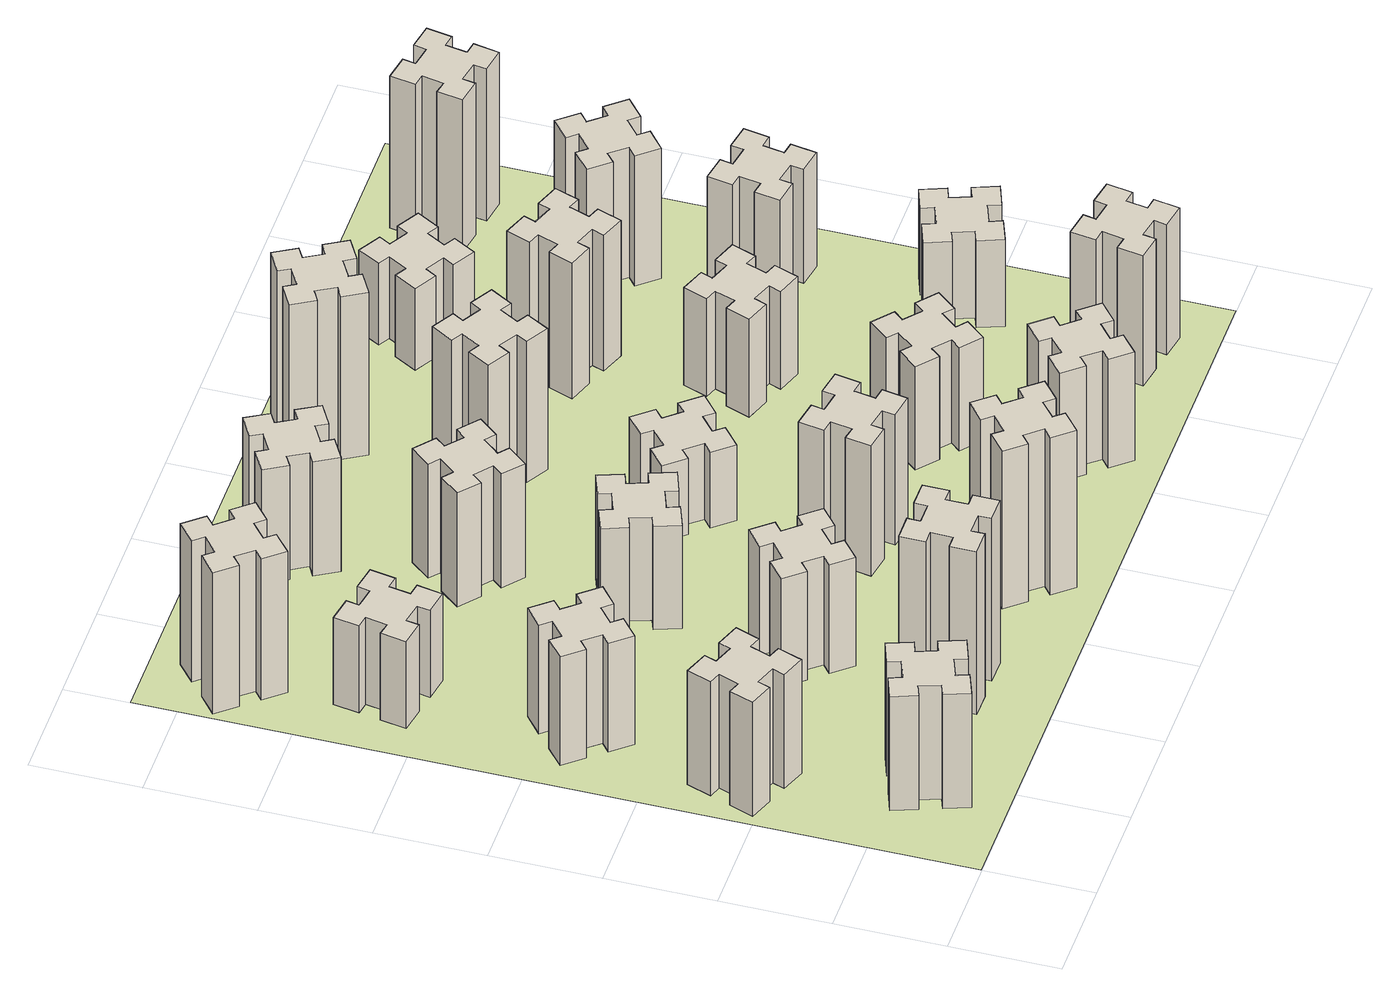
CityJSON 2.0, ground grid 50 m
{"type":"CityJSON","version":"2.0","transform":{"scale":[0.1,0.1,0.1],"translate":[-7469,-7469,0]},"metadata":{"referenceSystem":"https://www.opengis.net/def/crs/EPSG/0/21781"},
"CityObjects":{
"building1":{"type":"Building","attributes":{"class":"1000","function":"1000","usage":"1000","yearOfConstruction":2016,"roofType":"1000","measuredHeight":63,"storeysAboveGround":30,"storeysBelowGround":0},"geometry":[{"type":"Solid","lod":"1","boundaries":[[[[0,1,2,3,4,5,6,7,8,9,10,11,12,13,14,15,16,17,18,19]],[[17,16,20,21]],[[16,15,22,20]],[[15,14,23,22]],[[14,13,24,23]],[[13,12,25,24]],[[12,11,26,25]],[[11,10,27,26]],[[10,9,28,27]],[[9,8,29,28]],[[8,7,30,29]],[[7,6,31,30]],[[6,5,32,31]],[[5,4,33,32]],[[4,3,34,33]],[[3,2,35,34]],[[2,1,36,35]],[[1,0,37,36]],[[0,19,38,37]],[[19,18,39,38]],[[18,17,21,39]],[[24,25,26,27,28,29,30,31,32,33,34,35,36,37,38,39,21,20,22,23]]]]}]},
"building2":{"type":"Building","attributes":{"class":"1000","function":"1000","usage":"1000","yearOfConstruction":2016,"roofType":"1000","measuredHeight":63,"storeysAboveGround":30,"storeysBelowGround":0},"geometry":[{"type":"Solid","lod":"1","boundaries":[[[[40,41,42,43,44,45,46,47,48,49,50,51,52,53,54,55,56,57,58,59]],[[57,56,60,61]],[[56,55,62,60]],[[55,54,63,62]],[[54,53,64,63]],[[53,52,65,64]],[[52,51,66,65]],[[51,50,67,66]],[[50,49,68,67]],[[49,48,69,68]],[[48,47,70,69]],[[47,46,71,70]],[[46,45,72,71]],[[45,44,73,72]],[[44,43,74,73]],[[43,42,75,74]],[[42,41,76,75]],[[41,40,77,76]],[[40,59,78,77]],[[59,58,79,78]],[[58,57,61,79]],[[64,65,66,67,68,69,70,71,72,73,74,75,76,77,78,79,61,60,62,63]]]]}]},
"building3":{"type":"Building","attributes":{"class":"1000","function":"1000","usage":"1000","yearOfConstruction":2016,"roofType":"1000","measuredHeight":60,"storeysAboveGround":30,"storeysBelowGround":0},"geometry":[{"type":"Solid","lod":"1","boundaries":[[[[80,81,82,83,84,85,86,87,88,89,90,91,92,93,94,95,96,97,98,99]],[[97,96,100,101]],[[96,95,102,100]],[[95,94,103,102]],[[94,93,104,103]],[[93,92,105,104]],[[92,91,106,105]],[[91,90,107,106]],[[90,89,108,107]],[[89,88,109,108]],[[88,87,110,109]],[[87,86,111,110]],[[86,85,112,111]],[[85,84,113,112]],[[84,83,114,113]],[[83,82,115,114]],[[82,81,116,115]],[[81,80,117,116]],[[80,99,118,117]],[[99,98,119,118]],[[98,97,101,119]],[[104,105,106,107,108,109,110,111,112,113,114,115,116,117,118,119,101,100,102,103]]]]}]},
"building4":{"type":"Building","attributes":{"class":"1000","function":"1000","usage":"1000","yearOfConstruction":2016,"roofType":"1000","measuredHeight":48,"storeysAboveGround":30,"storeysBelowGround":0},"geometry":[{"type":"Solid","lod":"1","boundaries":[[[[120,121,122,123,124,125,126,127,128,129,130,131,132,133,134,135,136,137,138,139]],[[137,136,140,141]],[[136,135,142,140]],[[135,134,143,142]],[[134,133,144,143]],[[133,132,145,144]],[[132,131,146,145]],[[131,130,147,146]],[[130,129,148,147]],[[129,128,149,148]],[[128,127,150,149]],[[127,126,151,150]],[[126,125,152,151]],[[125,124,153,152]],[[124,123,154,153]],[[123,122,155,154]],[[122,121,156,155]],[[121,120,157,156]],[[120,139,158,157]],[[139,138,159,158]],[[138,137,141,159]],[[144,145,146,147,148,149,150,151,152,153,154,155,156,157,158,159,141,140,142,143]]]]}]},
"building5":{"type":"Building","attributes":{"class":"1000","function":"1000","usage":"1000","yearOfConstruction":2016,"roofType":"1000","measuredHeight":90,"storeysAboveGround":30,"storeysBelowGround":0},"geometry":[{"type":"Solid","lod":"1","boundaries":[[[[160,161,162,163,164,165,166,167,168,169,170,171,172,173,174,175,176,177,178,179]],[[177,176,180,181]],[[176,175,182,180]],[[175,174,183,182]],[[174,173,184,183]],[[173,172,185,184]],[[172,171,186,185]],[[171,170,187,186]],[[170,169,188,187]],[[169,168,189,188]],[[168,167,190,189]],[[167,166,191,190]],[[166,165,192,191]],[[165,164,193,192]],[[164,163,194,193]],[[163,162,195,194]],[[162,161,196,195]],[[161,160,197,196]],[[160,179,198,197]],[[179,178,199,198]],[[178,177,181,199]],[[184,185,186,187,188,189,190,191,192,193,194,195,196,197,198,199,181,180,182,183]]]]}]},
"building6":{"type":"Building","attributes":{"class":"1000","function":"1000","usage":"1000","yearOfConstruction":2016,"roofType":"1000","measuredHeight":78,"storeysAboveGround":30,"storeysBelowGround":0},"geometry":[{"type":"Solid","lod":"1","boundaries":[[[[200,201,202,203,204,205,206,207,208,209,210,211,212,213,214,215,216,217,218,219]],[[217,216,220,221]],[[216,215,222,220]],[[215,214,223,222]],[[214,213,224,223]],[[213,212,225,224]],[[212,211,226,225]],[[211,210,227,226]],[[210,209,228,227]],[[209,208,229,228]],[[208,207,230,229]],[[207,206,231,230]],[[206,205,232,231]],[[205,204,233,232]],[[204,203,234,233]],[[203,202,235,234]],[[202,201,236,235]],[[201,200,237,236]],[[200,219,238,237]],[[219,218,239,238]],[[218,217,221,239]],[[224,225,226,227,228,229,230,231,232,233,234,235,236,237,238,239,221,220,222,223]]]]}]},
"building7":{"type":"Building","attributes":{"class":"1000","function":"1000","usage":"1000","yearOfConstruction":2016,"roofType":"1000","measuredHeight":60,"storeysAboveGround":30,"storeysBelowGround":0},"geometry":[{"type":"Solid","lod":"1","boundaries":[[[[240,241,242,243,244,245,246,247,248,249,250,251,252,253,254,255,256,257,258,259]],[[257,256,260,261]],[[256,255,262,260]],[[255,254,263,262]],[[254,253,264,263]],[[253,252,265,264]],[[252,251,266,265]],[[251,250,267,266]],[[250,249,268,267]],[[249,248,269,268]],[[248,247,270,269]],[[247,246,271,270]],[[246,245,272,271]],[[245,244,273,272]],[[244,243,274,273]],[[243,242,275,274]],[[242,241,276,275]],[[241,240,277,276]],[[240,259,278,277]],[[259,258,279,278]],[[258,257,261,279]],[[264,265,266,267,268,269,270,271,272,273,274,275,276,277,278,279,261,260,262,263]]]]}]},
"building8":{"type":"Building","attributes":{"class":"1000","function":"1000","usage":"1000","yearOfConstruction":2016,"roofType":"1000","measuredHeight":57,"storeysAboveGround":30,"storeysBelowGround":0},"geometry":[{"type":"Solid","lod":"1","boundaries":[[[[280,281,282,283,284,285,286,287,288,289,290,291,292,293,294,295,296,297,298,299]],[[297,296,300,301]],[[296,295,302,300]],[[295,294,303,302]],[[294,293,304,303]],[[293,292,305,304]],[[292,291,306,305]],[[291,290,307,306]],[[290,289,308,307]],[[289,288,309,308]],[[288,287,310,309]],[[287,286,311,310]],[[286,285,312,311]],[[285,284,313,312]],[[284,283,314,313]],[[283,282,315,314]],[[282,281,316,315]],[[281,280,317,316]],[[280,299,318,317]],[[299,298,319,318]],[[298,297,301,319]],[[304,305,306,307,308,309,310,311,312,313,314,315,316,317,318,319,301,300,302,303]]]]}]},
"building9":{"type":"Building","attributes":{"class":"1000","function":"1000","usage":"1000","yearOfConstruction":2016,"roofType":"1000","measuredHeight":87,"storeysAboveGround":30,"storeysBelowGround":0},"geometry":[{"type":"Solid","lod":"1","boundaries":[[[[320,321,322,323,324,325,326,327,328,329,330,331,332,333,334,335,336,337,338,339]],[[337,336,340,341]],[[336,335,342,340]],[[335,334,343,342]],[[334,333,344,343]],[[333,332,345,344]],[[332,331,346,345]],[[331,330,347,346]],[[330,329,348,347]],[[329,328,349,348]],[[328,327,350,349]],[[327,326,351,350]],[[326,325,352,351]],[[325,324,353,352]],[[324,323,354,353]],[[323,322,355,354]],[[322,321,356,355]],[[321,320,357,356]],[[320,339,358,357]],[[339,338,359,358]],[[338,337,341,359]],[[344,345,346,347,348,349,350,351,352,353,354,355,356,357,358,359,341,340,342,343]]]]}]},
"building10":{"type":"Building","attributes":{"class":"1000","function":"1000","usage":"1000","yearOfConstruction":2016,"roofType":"1000","measuredHeight":63,"storeysAboveGround":30,"storeysBelowGround":0},"geometry":[{"type":"Solid","lod":"1","boundaries":[[[[360,361,362,363,364,365,366,367,368,369,370,371,372,373,374,375,376,377,378,379]],[[377,376,380,381]],[[376,375,382,380]],[[375,374,383,382]],[[374,373,384,383]],[[373,372,385,384]],[[372,371,386,385]],[[371,370,387,386]],[[370,369,388,387]],[[369,368,389,388]],[[368,367,390,389]],[[367,366,391,390]],[[366,365,392,391]],[[365,364,393,392]],[[364,363,394,393]],[[363,362,395,394]],[[362,361,396,395]],[[361,360,397,396]],[[360,379,398,397]],[[379,378,399,398]],[[378,377,381,399]],[[384,385,386,387,388,389,390,391,392,393,394,395,396,397,398,399,381,380,382,383]]]]}]},
"building11":{"type":"Building","attributes":{"class":"1000","function":"1000","usage":"1000","yearOfConstruction":2016,"roofType":"1000","measuredHeight":63,"storeysAboveGround":30,"storeysBelowGround":0},"geometry":[{"type":"Solid","lod":"1","boundaries":[[[[400,401,402,403,404,405,406,407,408,409,410,411,412,413,414,415,416,417,418,419]],[[417,416,420,421]],[[416,415,422,420]],[[415,414,423,422]],[[414,413,424,423]],[[413,412,425,424]],[[412,411,426,425]],[[411,410,427,426]],[[410,409,428,427]],[[409,408,429,428]],[[408,407,430,429]],[[407,406,431,430]],[[406,405,432,431]],[[405,404,433,432]],[[404,403,434,433]],[[403,402,435,434]],[[402,401,436,435]],[[401,400,437,436]],[[400,419,438,437]],[[419,418,439,438]],[[418,417,421,439]],[[424,425,426,427,428,429,430,431,432,433,434,435,436,437,438,439,421,420,422,423]]]]}]},
"building12":{"type":"Building","attributes":{"class":"1000","function":"1000","usage":"1000","yearOfConstruction":2016,"roofType":"1000","measuredHeight":72,"storeysAboveGround":30,"storeysBelowGround":0},"geometry":[{"type":"Solid","lod":"1","boundaries":[[[[440,441,442,443,444,445,446,447,448,449,450,451,452,453,454,455,456,457,458,459]],[[457,456,460,461]],[[456,455,462,460]],[[455,454,463,462]],[[454,453,464,463]],[[453,452,465,464]],[[452,451,466,465]],[[451,450,467,466]],[[450,449,468,467]],[[449,448,469,468]],[[448,447,470,469]],[[447,446,471,470]],[[446,445,472,471]],[[445,444,473,472]],[[444,443,474,473]],[[443,442,475,474]],[[442,441,476,475]],[[441,440,477,476]],[[440,459,478,477]],[[459,458,479,478]],[[458,457,461,479]],[[464,465,466,467,468,469,470,471,472,473,474,475,476,477,478,479,461,460,462,463]]]]}]},
"building13":{"type":"Building","attributes":{"class":"1000","function":"1000","usage":"1000","yearOfConstruction":2016,"roofType":"1000","measuredHeight":42,"storeysAboveGround":30,"storeysBelowGround":0},"geometry":[{"type":"Solid","lod":"1","boundaries":[[[[480,481,482,483,484,485,486,487,488,489,490,491,492,493,494,495,496,497,498,499]],[[497,496,500,501]],[[496,495,502,500]],[[495,494,503,502]],[[494,493,504,503]],[[493,492,505,504]],[[492,491,506,505]],[[491,490,507,506]],[[490,489,508,507]],[[489,488,509,508]],[[488,487,510,509]],[[487,486,511,510]],[[486,485,512,511]],[[485,484,513,512]],[[484,483,514,513]],[[483,482,515,514]],[[482,481,516,515]],[[481,480,517,516]],[[480,499,518,517]],[[499,498,519,518]],[[498,497,501,519]],[[504,505,506,507,508,509,510,511,512,513,514,515,516,517,518,519,501,500,502,503]]]]}]},
"building14":{"type":"Building","attributes":{"class":"1000","function":"1000","usage":"1000","yearOfConstruction":2016,"roofType":"1000","measuredHeight":78,"storeysAboveGround":30,"storeysBelowGround":0},"geometry":[{"type":"Solid","lod":"1","boundaries":[[[[520,521,522,523,524,525,526,527,528,529,530,531,532,533,534,535,536,537,538,539]],[[537,536,540,541]],[[536,535,542,540]],[[535,534,543,542]],[[534,533,544,543]],[[533,532,545,544]],[[532,531,546,545]],[[531,530,547,546]],[[530,529,548,547]],[[529,528,549,548]],[[528,527,550,549]],[[527,526,551,550]],[[526,525,552,551]],[[525,524,553,552]],[[524,523,554,553]],[[523,522,555,554]],[[522,521,556,555]],[[521,520,557,556]],[[520,539,558,557]],[[539,538,559,558]],[[538,537,541,559]],[[544,545,546,547,548,549,550,551,552,553,554,555,556,557,558,559,541,540,542,543]]]]}]},
"building15":{"type":"Building","attributes":{"class":"1000","function":"1000","usage":"1000","yearOfConstruction":2016,"roofType":"1000","measuredHeight":60,"storeysAboveGround":30,"storeysBelowGround":0},"geometry":[{"type":"Solid","lod":"1","boundaries":[[[[560,561,562,563,564,565,566,567,568,569,570,571,572,573,574,575,576,577,578,579]],[[577,576,580,581]],[[576,575,582,580]],[[575,574,583,582]],[[574,573,584,583]],[[573,572,585,584]],[[572,571,586,585]],[[571,570,587,586]],[[570,569,588,587]],[[569,568,589,588]],[[568,567,590,589]],[[567,566,591,590]],[[566,565,592,591]],[[565,564,593,592]],[[564,563,594,593]],[[563,562,595,594]],[[562,561,596,595]],[[561,560,597,596]],[[560,579,598,597]],[[579,578,599,598]],[[578,577,581,599]],[[584,585,586,587,588,589,590,591,592,593,594,595,596,597,598,599,581,580,582,583]]]]}]},
"building16":{"type":"Building","attributes":{"class":"1000","function":"1000","usage":"1000","yearOfConstruction":2016,"roofType":"1000","measuredHeight":90,"storeysAboveGround":30,"storeysBelowGround":0},"geometry":[{"type":"Solid","lod":"1","boundaries":[[[[600,601,602,603,604,605,606,607,608,609,610,611,612,613,614,615,616,617,618,619]],[[617,616,620,621]],[[616,615,622,620]],[[615,614,623,622]],[[614,613,624,623]],[[613,612,625,624]],[[612,611,626,625]],[[611,610,627,626]],[[610,609,628,627]],[[609,608,629,628]],[[608,607,630,629]],[[607,606,631,630]],[[606,605,632,631]],[[605,604,633,632]],[[604,603,634,633]],[[603,602,635,634]],[[602,601,636,635]],[[601,600,637,636]],[[600,619,638,637]],[[619,618,639,638]],[[618,617,621,639]],[[624,625,626,627,628,629,630,631,632,633,634,635,636,637,638,639,621,620,622,623]]]]}]},
"building17":{"type":"Building","attributes":{"class":"1000","function":"1000","usage":"1000","yearOfConstruction":2016,"roofType":"1000","measuredHeight":57,"storeysAboveGround":30,"storeysBelowGround":0},"geometry":[{"type":"Solid","lod":"1","boundaries":[[[[640,641,642,643,644,645,646,647,648,649,650,651,652,653,654,655,656,657,658,659]],[[657,656,660,661]],[[656,655,662,660]],[[655,654,663,662]],[[654,653,664,663]],[[653,652,665,664]],[[652,651,666,665]],[[651,650,667,666]],[[650,649,668,667]],[[649,648,669,668]],[[648,647,670,669]],[[647,646,671,670]],[[646,645,672,671]],[[645,644,673,672]],[[644,643,674,673]],[[643,642,675,674]],[[642,641,676,675]],[[641,640,677,676]],[[640,659,678,677]],[[659,658,679,678]],[[658,657,661,679]],[[664,665,666,667,668,669,670,671,672,673,674,675,676,677,678,679,661,660,662,663]]]]}]},
"building18":{"type":"Building","attributes":{"class":"1000","function":"1000","usage":"1000","yearOfConstruction":2016,"roofType":"1000","measuredHeight":54,"storeysAboveGround":30,"storeysBelowGround":0},"geometry":[{"type":"Solid","lod":"1","boundaries":[[[[680,681,682,683,684,685,686,687,688,689,690,691,692,693,694,695,696,697,698,699]],[[697,696,700,701]],[[696,695,702,700]],[[695,694,703,702]],[[694,693,704,703]],[[693,692,705,704]],[[692,691,706,705]],[[691,690,707,706]],[[690,689,708,707]],[[689,688,709,708]],[[688,687,710,709]],[[687,686,711,710]],[[686,685,712,711]],[[685,684,713,712]],[[684,683,714,713]],[[683,682,715,714]],[[682,681,716,715]],[[681,680,717,716]],[[680,699,718,717]],[[699,698,719,718]],[[698,697,701,719]],[[704,705,706,707,708,709,710,711,712,713,714,715,716,717,718,719,701,700,702,703]]]]}]},
"building19":{"type":"Building","attributes":{"class":"1000","function":"1000","usage":"1000","yearOfConstruction":2016,"roofType":"1000","measuredHeight":75,"storeysAboveGround":30,"storeysBelowGround":0},"geometry":[{"type":"Solid","lod":"1","boundaries":[[[[720,721,722,723,724,725,726,727,728,729,730,731,732,733,734,735,736,737,738,739]],[[737,736,740,741]],[[736,735,742,740]],[[735,734,743,742]],[[734,733,744,743]],[[733,732,745,744]],[[732,731,746,745]],[[731,730,747,746]],[[730,729,748,747]],[[729,728,749,748]],[[728,727,750,749]],[[727,726,751,750]],[[726,725,752,751]],[[725,724,753,752]],[[724,723,754,753]],[[723,722,755,754]],[[722,721,756,755]],[[721,720,757,756]],[[720,739,758,757]],[[739,738,759,758]],[[738,737,741,759]],[[744,745,746,747,748,749,750,751,752,753,754,755,756,757,758,759,741,740,742,743]]]]}]},
"building20":{"type":"Building","attributes":{"class":"1000","function":"1000","usage":"1000","yearOfConstruction":2016,"roofType":"1000","measuredHeight":72,"storeysAboveGround":30,"storeysBelowGround":0},"geometry":[{"type":"Solid","lod":"1","boundaries":[[[[760,761,762,763,764,765,766,767,768,769,770,771,772,773,774,775,776,777,778,779]],[[777,776,780,781]],[[776,775,782,780]],[[775,774,783,782]],[[774,773,784,783]],[[773,772,785,784]],[[772,771,786,785]],[[771,770,787,786]],[[770,769,788,787]],[[769,768,789,788]],[[768,767,790,789]],[[767,766,791,790]],[[766,765,792,791]],[[765,764,793,792]],[[764,763,794,793]],[[763,762,795,794]],[[762,761,796,795]],[[761,760,797,796]],[[760,779,798,797]],[[779,778,799,798]],[[778,777,781,799]],[[784,785,786,787,788,789,790,791,792,793,794,795,796,797,798,799,781,780,782,783]]]]}]},
"building21":{"type":"Building","attributes":{"class":"1000","function":"1000","usage":"1000","yearOfConstruction":2016,"roofType":"1000","measuredHeight":45,"storeysAboveGround":30,"storeysBelowGround":0},"geometry":[{"type":"Solid","lod":"1","boundaries":[[[[800,801,802,803,804,805,806,807,808,809,810,811,812,813,814,815,816,817,818,819]],[[817,816,820,821]],[[816,815,822,820]],[[815,814,823,822]],[[814,813,824,823]],[[813,812,825,824]],[[812,811,826,825]],[[811,810,827,826]],[[810,809,828,827]],[[809,808,829,828]],[[808,807,830,829]],[[807,806,831,830]],[[806,805,832,831]],[[805,804,833,832]],[[804,803,834,833]],[[803,802,835,834]],[[802,801,836,835]],[[801,800,837,836]],[[800,819,838,837]],[[819,818,839,838]],[[818,817,821,839]],[[824,825,826,827,828,829,830,831,832,833,834,835,836,837,838,839,821,820,822,823]]]]}]},
"building22":{"type":"Building","attributes":{"class":"1000","function":"1000","usage":"1000","yearOfConstruction":2016,"roofType":"1000","measuredHeight":48,"storeysAboveGround":30,"storeysBelowGround":0},"geometry":[{"type":"Solid","lod":"1","boundaries":[[[[840,841,842,843,844,845,846,847,848,849,850,851,852,853,854,855,856,857,858,859]],[[857,856,860,861]],[[856,855,862,860]],[[855,854,863,862]],[[854,853,864,863]],[[853,852,865,864]],[[852,851,866,865]],[[851,850,867,866]],[[850,849,868,867]],[[849,848,869,868]],[[848,847,870,869]],[[847,846,871,870]],[[846,845,872,871]],[[845,844,873,872]],[[844,843,874,873]],[[843,842,875,874]],[[842,841,876,875]],[[841,840,877,876]],[[840,859,878,877]],[[859,858,879,878]],[[858,857,861,879]],[[864,865,866,867,868,869,870,871,872,873,874,875,876,877,878,879,861,860,862,863]]]]}]},
"building23":{"type":"Building","attributes":{"class":"1000","function":"1000","usage":"1000","yearOfConstruction":2016,"roofType":"1000","measuredHeight":63,"storeysAboveGround":30,"storeysBelowGround":0},"geometry":[{"type":"Solid","lod":"1","boundaries":[[[[880,881,882,883,884,885,886,887,888,889,890,891,892,893,894,895,896,897,898,899]],[[897,896,900,901]],[[896,895,902,900]],[[895,894,903,902]],[[894,893,904,903]],[[893,892,905,904]],[[892,891,906,905]],[[891,890,907,906]],[[890,889,908,907]],[[889,888,909,908]],[[888,887,910,909]],[[887,886,911,910]],[[886,885,912,911]],[[885,884,913,912]],[[884,883,914,913]],[[883,882,915,914]],[[882,881,916,915]],[[881,880,917,916]],[[880,899,918,917]],[[899,898,919,918]],[[898,897,901,919]],[[904,905,906,907,908,909,910,911,912,913,914,915,916,917,918,919,901,900,902,903]]]]}]},
"building24":{"type":"Building","attributes":{"class":"1000","function":"1000","usage":"1000","yearOfConstruction":2016,"roofType":"1000","measuredHeight":72,"storeysAboveGround":30,"storeysBelowGround":0},"geometry":[{"type":"Solid","lod":"1","boundaries":[[[[920,921,922,923,924,925,926,927,928,929,930,931,932,933,934,935,936,937,938,939]],[[937,936,940,941]],[[936,935,942,940]],[[935,934,943,942]],[[934,933,944,943]],[[933,932,945,944]],[[932,931,946,945]],[[931,930,947,946]],[[930,929,948,947]],[[929,928,949,948]],[[928,927,950,949]],[[927,926,951,950]],[[926,925,952,951]],[[925,924,953,952]],[[924,923,954,953]],[[923,922,955,954]],[[922,921,956,955]],[[921,920,957,956]],[[920,939,958,957]],[[939,938,959,958]],[[938,937,941,959]],[[944,945,946,947,948,949,950,951,952,953,954,955,956,957,958,959,941,940,942,943]]]]}]},
"building25":{"type":"Building","attributes":{"class":"1000","function":"1000","usage":"1000","yearOfConstruction":2016,"roofType":"1000","measuredHeight":84,"storeysAboveGround":30,"storeysBelowGround":0},"geometry":[{"type":"Solid","lod":"1","boundaries":[[[[960,961,962,963,964,965,966,967,968,969,970,971,972,973,974,975,976,977,978,979]],[[977,976,980,981]],[[976,975,982,980]],[[975,974,983,982]],[[974,973,984,983]],[[973,972,985,984]],[[972,971,986,985]],[[971,970,987,986]],[[970,969,988,987]],[[969,968,989,988]],[[968,967,990,989]],[[967,966,991,990]],[[966,965,992,991]],[[965,964,993,992]],[[964,963,994,993]],[[963,962,995,994]],[[962,961,996,995]],[[961,960,997,996]],[[960,979,998,997]],[[979,978,999,998]],[[978,977,981,999]],[[984,985,986,987,988,989,990,991,992,993,994,995,996,997,998,999,981,980,982,983]]]]}]},
"landuse1":{"type":"LandUse","attributes":{"name":"plot1","function":"1010"},"geometry":[{"type":"MultiSurface","lod":"1","boundaries":[[[1000,1001,1002,1003]]]}]}
},
"vertices":[
[355,385,0],[389,291,0],[333,270,0],[374,157,0],[487,199,0],[466,255,0],[560,289,0],[580,233,0],[693,274,0],[652,387,0],[596,366,0],[562,460,0],[618,480,0],[577,593,0],[464,552,0],[485,496,0],[391,462,0],[370,518,0],[257,477,0],[299,364,0],[391,462,630],[370,518,630],[485,496,630],[464,552,630],[577,593,630],[618,480,630],[562,460,630],[596,366,630],[652,387,630],[693,274,630],[580,233,630],[560,289,630],[466,255,630],[487,199,630],[374,157,630],[333,270,630],[389,291,630],[355,385,630],[299,364,630],[257,477,630],
[189,1200,0],[155,1106,0],[99,1127,0],[57,1014,0],[170,973,0],[191,1029,0],[285,995,0],[264,939,0],[377,897,0],[418,1010,0],[362,1031,0],[396,1125,0],[452,1104,0],[493,1217,0],[380,1258,0],[360,1202,0],[266,1236,0],[287,1292,0],[174,1333,0],[133,1220,0],[266,1236,630],[287,1292,630],[360,1202,630],[380,1258,630],[493,1217,630],[452,1104,630],[396,1125,630],[362,1031,630],[418,1010,630],[377,897,630],[264,939,630],[285,995,630],[191,1029,630],[170,973,630],[57,1014,630],[99,1127,630],[155,1106,630],[189,1200,630],[133,1220,630],[174,1333,630],
[259,1823,0],[323,1746,0],[277,1708,0],[354,1616,0],[446,1693,0],[408,1739,0],[484,1803,0],[523,1757,0],[615,1834,0],[538,1926,0],[492,1888,0],[427,1964,0],[473,2003,0],[396,2095,0],[304,2018,0],[343,1972,0],[266,1907,0],[228,1953,0],[136,1876,0],[213,1784,0],[266,1907,600],[228,1953,600],[343,1972,600],[304,2018,600],[396,2095,600],[473,2003,600],[427,1964,600],[492,1888,600],[538,1926,600],[615,1834,600],[523,1757,600],[484,1803,600],[408,1739,600],[446,1693,600],[354,1616,600],[277,1708,600],[323,1746,600],[259,1823,600],[213,1784,600],[136,1876,600],
[475,2627,0],[492,2725,0],[551,2715,0],[572,2833,0],[454,2854,0],[444,2795,0],[345,2812,0],[356,2871,0],[237,2892,0],[217,2774,0],[276,2764,0],[258,2665,0],[199,2676,0],[178,2557,0],[297,2537,0],[307,2596,0],[405,2578,0],[395,2519,0],[513,2498,0],[534,2617,0],[405,2578,480],[395,2519,480],[307,2596,480],[297,2537,480],[178,2557,480],[199,2676,480],[258,2665,480],[276,2764,480],[217,2774,480],[237,2892,480],[356,2871,480],[345,2812,480],[444,2795,480],[454,2854,480],[572,2833,480],[551,2715,480],[492,2725,480],[475,2627,480],[534,2617,480],[513,2498,480],
[1165,585,0],[1065,585,0],[1065,645,0],[945,645,0],[945,525,0],[1005,525,0],[1005,425,0],[945,425,0],[945,305,0],[1065,305,0],[1065,365,0],[1165,365,0],[1165,305,0],[1285,305,0],[1285,425,0],[1225,425,0],[1225,525,0],[1285,525,0],[1285,645,0],[1165,645,0],[1225,525,900],[1285,525,900],[1225,425,900],[1285,425,900],[1285,305,900],[1165,305,900],[1165,365,900],[1065,365,900],[1065,305,900],[945,305,900],[945,425,900],[1005,425,900],[1005,525,900],[945,525,900],[945,645,900],[1065,645,900],[1065,585,900],[1165,585,900],[1165,645,900],[1285,645,900],
[308,3219,0],[384,3283,0],[423,3237,0],[515,3314,0],[438,3406,0],[392,3368,0],[327,3444,0],[373,3483,0],[296,3575,0],[204,3498,0],[243,3452,0],[166,3387,0],[128,3433,0],[36,3356,0],[113,3264,0],[159,3303,0],[223,3226,0],[177,3188,0],[254,3096,0],[346,3173,0],[223,3226,780],[177,3188,780],[159,3303,780],[113,3264,780],[36,3356,780],[128,3433,780],[166,3387,780],[243,3452,780],[204,3498,780],[296,3575,780],[373,3483,780],[327,3444,780],[392,3368,780],[438,3406,780],[515,3314,780],[423,3237,780],[384,3283,780],[308,3219,780],[346,3173,780],[254,3096,780],
[1148,999,0],[1224,1063,0],[1263,1017,0],[1355,1094,0],[1278,1186,0],[1232,1148,0],[1167,1224,0],[1213,1263,0],[1136,1355,0],[1044,1278,0],[1083,1232,0],[1006,1167,0],[968,1213,0],[876,1136,0],[953,1044,0],[999,1083,0],[1063,1006,0],[1017,968,0],[1094,876,0],[1186,953,0],[1063,1006,600],[1017,968,600],[999,1083,600],[953,1044,600],[876,1136,600],[968,1213,600],[1006,1167,600],[1083,1232,600],[1044,1278,600],[1136,1355,600],[1213,1263,600],[1167,1224,600],[1232,1148,600],[1278,1186,600],[1355,1094,600],[1263,1017,600],[1224,1063,600],[1148,999,600],[1186,953,600],[1094,876,600],
[1336,1846,0],[1302,1940,0],[1358,1960,0],[1317,2073,0],[1204,2032,0],[1225,1976,0],[1131,1942,0],[1110,1998,0],[997,1957,0],[1039,1844,0],[1095,1865,0],[1129,1771,0],[1073,1750,0],[1114,1637,0],[1227,1679,0],[1206,1735,0],[1300,1769,0],[1320,1713,0],[1433,1754,0],[1392,1867,0],[1300,1769,570],[1320,1713,570],[1206,1735,570],[1227,1679,570],[1114,1637,570],[1073,1750,570],[1129,1771,570],[1095,1865,570],[1039,1844,570],[997,1957,570],[1110,1998,570],[1131,1942,570],[1225,1976,570],[1204,2032,570],[1317,2073,570],[1358,1960,570],[1302,1940,570],[1336,1846,570],[1392,1867,570],[1433,1754,570],
[1823,492,0],[1746,427,0],[1708,473,0],[1616,396,0],[1693,304,0],[1739,343,0],[1803,266,0],[1757,228,0],[1834,136,0],[1926,213,0],[1888,259,0],[1964,323,0],[2003,277,0],[2095,354,0],[2018,446,0],[1972,408,0],[1907,484,0],[1953,523,0],[1876,615,0],[1784,538,0],[1907,484,870],[1953,523,870],[1972,408,870],[2018,446,870],[2095,354,870],[2003,277,870],[1964,323,870],[1888,259,870],[1926,213,870],[1834,136,870],[1757,228,870],[1803,266,870],[1739,343,870],[1693,304,870],[1616,396,870],[1708,473,870],[1746,427,870],[1823,492,870],[1784,538,870],[1876,615,870],
[1267,2486,0],[1332,2563,0],[1378,2524,0],[1455,2616,0],[1363,2693,0],[1324,2647,0],[1248,2712,0],[1286,2758,0],[1194,2835,0],[1117,2743,0],[1163,2704,0],[1099,2628,0],[1053,2666,0],[976,2574,0],[1068,2497,0],[1106,2543,0],[1183,2479,0],[1144,2433,0],[1236,2356,0],[1313,2448,0],[1183,2479,630],[1144,2433,630],[1106,2543,630],[1068,2497,630],[976,2574,630],[1053,2666,630],[1099,2628,630],[1163,2704,630],[1117,2743,630],[1194,2835,630],[1286,2758,630],[1248,2712,630],[1324,2647,630],[1363,2693,630],[1455,2616,630],[1378,2524,630],[1332,2563,630],[1267,2486,630],[1313,2448,630],[1236,2356,630],
[1104,3456,0],[1017,3406,0],[987,3458,0],[883,3398,0],[943,3294,0],[995,3324,0],[1045,3237,0],[993,3207,0],[1053,3103,0],[1157,3163,0],[1127,3215,0],[1214,3265,0],[1244,3213,0],[1348,3273,0],[1288,3377,0],[1236,3347,0],[1186,3434,0],[1238,3464,0],[1178,3568,0],[1074,3508,0],[1186,3434,630],[1238,3464,630],[1236,3347,630],[1288,3377,630],[1348,3273,630],[1244,3213,630],[1214,3265,630],[1127,3215,630],[1157,3163,630],[1053,3103,630],[993,3207,630],[1045,3237,630],[995,3324,630],[943,3294,630],[883,3398,630],[987,3458,630],[1017,3406,630],[1104,3456,630],[1074,3508,630],[1178,3568,630],
[1924,1215,0],[1825,1232,0],[1836,1291,0],[1717,1312,0],[1697,1194,0],[1756,1184,0],[1738,1085,0],[1679,1096,0],[1658,977,0],[1777,957,0],[1787,1016,0],[1885,998,0],[1875,939,0],[1993,918,0],[2014,1037,0],[1955,1047,0],[1972,1145,0],[2031,1135,0],[2052,1253,0],[1934,1274,0],[1972,1145,720],[2031,1135,720],[1955,1047,720],[2014,1037,720],[1993,918,720],[1875,939,720],[1885,998,720],[1787,1016,720],[1777,957,720],[1658,977,720],[1679,1096,720],[1738,1085,720],[1756,1184,720],[1697,1194,720],[1717,1312,720],[1836,1291,720],[1825,1232,720],[1924,1215,720],[1934,1274,720],[2052,1253,720],
[1739,1823,0],[1803,1746,0],[1757,1708,0],[1834,1616,0],[1926,1693,0],[1888,1739,0],[1964,1803,0],[2003,1757,0],[2095,1834,0],[2018,1926,0],[1972,1888,0],[1907,1964,0],[1953,2003,0],[1876,2095,0],[1784,2018,0],[1823,1972,0],[1746,1907,0],[1708,1953,0],[1616,1876,0],[1693,1784,0],[1746,1907,420],[1708,1953,420],[1823,1972,420],[1784,2018,420],[1876,2095,420],[1953,2003,420],[1907,1964,420],[1972,1888,420],[2018,1926,420],[2095,1834,420],[2003,1757,420],[1964,1803,420],[1888,1739,420],[1926,1693,420],[1834,1616,420],[1757,1708,420],[1803,1746,420],[1739,1823,420],[1693,1784,420],[1616,1876,420],
[1926,2597,0],[1976,2684,0],[2028,2654,0],[2088,2758,0],[1984,2818,0],[1954,2766,0],[1867,2816,0],[1897,2868,0],[1793,2928,0],[1733,2824,0],[1785,2794,0],[1735,2707,0],[1683,2737,0],[1623,2633,0],[1727,2573,0],[1757,2625,0],[1844,2575,0],[1814,2523,0],[1918,2463,0],[1978,2567,0],[1844,2575,780],[1814,2523,780],[1757,2625,780],[1727,2573,780],[1623,2633,780],[1683,2737,780],[1735,2707,780],[1785,2794,780],[1733,2824,780],[1793,2928,780],[1897,2868,780],[1867,2816,780],[1954,2766,780],[1984,2818,780],[2088,2758,780],[2028,2654,780],[1976,2684,780],[1926,2597,780],[1978,2567,780],[1918,2463,780],
[2728,259,0],[2804,323,0],[2843,277,0],[2935,354,0],[2858,446,0],[2812,408,0],[2747,484,0],[2793,523,0],[2716,615,0],[2624,538,0],[2663,492,0],[2586,427,0],[2548,473,0],[2456,396,0],[2533,304,0],[2579,343,0],[2643,266,0],[2597,228,0],[2674,136,0],[2766,213,0],[2643,266,600],[2597,228,600],[2579,343,600],[2533,304,600],[2456,396,600],[2548,473,600],[2586,427,600],[2663,492,600],[2624,538,600],[2716,615,600],[2793,523,600],[2747,484,600],[2812,408,600],[2858,446,600],[2935,354,600],[2843,277,600],[2804,323,600],[2728,259,600],[2766,213,600],[2674,136,600],
[1844,3556,0],[1757,3506,0],[1727,3558,0],[1623,3498,0],[1683,3394,0],[1735,3424,0],[1785,3337,0],[1733,3307,0],[1793,3203,0],[1897,3263,0],[1867,3315,0],[1954,3365,0],[1984,3313,0],[2088,3373,0],[2028,3477,0],[1976,3447,0],[1926,3534,0],[1978,3564,0],[1918,3668,0],[1814,3608,0],[1926,3534,900],[1978,3564,900],[1976,3447,900],[2028,3477,900],[2088,3373,900],[1984,3313,900],[1954,3365,900],[1867,3315,900],[1897,3263,900],[1793,3203,900],[1733,3307,900],[1785,3337,900],[1735,3424,900],[1683,3394,900],[1623,3498,900],[1727,3558,900],[1757,3506,900],[1844,3556,900],[1814,3608,900],[1918,3668,900],
[2486,963,0],[2563,899,0],[2524,853,0],[2616,776,0],[2693,868,0],[2647,906,0],[2712,983,0],[2758,944,0],[2835,1036,0],[2743,1113,0],[2704,1067,0],[2628,1132,0],[2666,1178,0],[2574,1255,0],[2497,1163,0],[2543,1124,0],[2479,1048,0],[2433,1086,0],[2356,994,0],[2448,917,0],[2479,1048,570],[2433,1086,570],[2543,1124,570],[2497,1163,570],[2574,1255,570],[2666,1178,570],[2628,1132,570],[2704,1067,570],[2743,1113,570],[2835,1036,570],[2758,944,570],[2712,983,570],[2647,906,570],[2693,868,570],[2616,776,570],[2524,853,570],[2563,899,570],[2486,963,570],[2448,917,570],[2356,994,570],
[2611,1769,0],[2705,1735,0],[2684,1679,0],[2797,1637,0],[2838,1750,0],[2782,1771,0],[2816,1865,0],[2872,1844,0],[2913,1957,0],[2800,1998,0],[2780,1942,0],[2686,1976,0],[2707,2032,0],[2594,2073,0],[2553,1960,0],[2609,1940,0],[2575,1846,0],[2519,1867,0],[2477,1754,0],[2590,1713,0],[2575,1846,540],[2519,1867,540],[2609,1940,540],[2553,1960,540],[2594,2073,540],[2707,2032,540],[2686,1976,540],[2780,1942,540],[2800,1998,540],[2913,1957,540],[2872,1844,540],[2816,1865,540],[2782,1771,540],[2838,1750,540],[2797,1637,540],[2684,1679,540],[2705,1735,540],[2611,1769,540],[2590,1713,540],[2477,1754,540],
[2511,2509,0],[2605,2475,0],[2584,2419,0],[2697,2377,0],[2738,2490,0],[2682,2511,0],[2716,2605,0],[2772,2584,0],[2813,2697,0],[2700,2738,0],[2680,2682,0],[2586,2716,0],[2607,2772,0],[2494,2813,0],[2453,2700,0],[2509,2680,0],[2475,2586,0],[2419,2607,0],[2377,2494,0],[2490,2453,0],[2475,2586,750],[2419,2607,750],[2509,2680,750],[2453,2700,750],[2494,2813,750],[2607,2772,750],[2586,2716,750],[2680,2682,750],[2700,2738,750],[2813,2697,750],[2772,2584,750],[2716,2605,750],[2682,2511,750],[2738,2490,750],[2697,2377,750],[2584,2419,750],[2605,2475,750],[2511,2509,750],[2490,2453,750],[2377,2494,750],
[3236,444,0],[3218,345,0],[3159,356,0],[3138,237,0],[3257,217,0],[3267,276,0],[3365,258,0],[3355,199,0],[3473,178,0],[3494,297,0],[3435,307,0],[3452,405,0],[3511,395,0],[3532,513,0],[3414,534,0],[3404,475,0],[3305,492,0],[3316,551,0],[3197,572,0],[3177,454,0],[3305,492,720],[3316,551,720],[3404,475,720],[3414,534,720],[3532,513,720],[3511,395,720],[3452,405,720],[3435,307,720],[3494,297,720],[3473,178,720],[3355,199,720],[3365,258,720],[3267,276,720],[3257,217,720],[3138,237,720],[3159,356,720],[3218,345,720],[3236,444,720],[3177,454,720],[3197,572,720],
[2497,3165,0],[2584,3115,0],[2554,3063,0],[2658,3003,0],[2718,3107,0],[2666,3137,0],[2716,3224,0],[2768,3194,0],[2828,3298,0],[2724,3358,0],[2694,3306,0],[2607,3356,0],[2637,3408,0],[2533,3468,0],[2473,3364,0],[2525,3334,0],[2475,3247,0],[2423,3277,0],[2363,3173,0],[2467,3113,0],[2475,3247,450],[2423,3277,450],[2525,3334,450],[2473,3364,450],[2533,3468,450],[2637,3408,450],[2607,3356,450],[2694,3306,450],[2724,3358,450],[2828,3298,450],[2768,3194,450],[2716,3224,450],[2666,3137,450],[2718,3107,450],[2658,3003,450],[2554,3063,450],[2584,3115,450],[2497,3165,450],[2467,3113,450],[2363,3173,450],
[3315,1125,0],[3349,1031,0],[3293,1010,0],[3334,897,0],[3447,939,0],[3426,995,0],[3520,1029,0],[3540,973,0],[3653,1014,0],[3612,1127,0],[3556,1106,0],[3522,1200,0],[3578,1220,0],[3537,1333,0],[3424,1292,0],[3445,1236,0],[3351,1202,0],[3330,1258,0],[3217,1217,0],[3259,1104,0],[3351,1202,480],[3330,1258,480],[3445,1236,480],[3424,1292,480],[3537,1333,480],[3578,1220,480],[3522,1200,480],[3556,1106,480],[3612,1127,480],[3653,1014,480],[3540,973,480],[3520,1029,480],[3426,995,480],[3447,939,480],[3334,897,480],[3293,1010,480],[3349,1031,480],[3315,1125,480],[3259,1104,480],[3217,1217,480],
[3404,2055,0],[3305,2072,0],[3316,2131,0],[3197,2152,0],[3177,2034,0],[3236,2024,0],[3218,1925,0],[3159,1936,0],[3138,1817,0],[3257,1797,0],[3267,1856,0],[3365,1838,0],[3355,1779,0],[3473,1758,0],[3494,1877,0],[3435,1887,0],[3452,1985,0],[3511,1975,0],[3532,2093,0],[3414,2114,0],[3452,1985,630],[3511,1975,630],[3435,1887,630],[3494,1877,630],[3473,1758,630],[3355,1779,630],[3365,1838,630],[3267,1856,630],[3257,1797,630],[3138,1817,630],[3159,1936,630],[3218,1925,630],[3236,2024,630],[3177,2034,630],[3197,2152,630],[3316,2131,630],[3305,2072,630],[3404,2055,630],[3414,2114,630],[3532,2093,630],
[3119,2563,0],[3183,2486,0],[3137,2448,0],[3214,2356,0],[3306,2433,0],[3268,2479,0],[3344,2543,0],[3383,2497,0],[3475,2574,0],[3398,2666,0],[3352,2628,0],[3287,2704,0],[3333,2743,0],[3256,2835,0],[3164,2758,0],[3203,2712,0],[3126,2647,0],[3088,2693,0],[2996,2616,0],[3073,2524,0],[3126,2647,720],[3088,2693,720],[3203,2712,720],[3164,2758,720],[3256,2835,720],[3333,2743,720],[3287,2704,720],[3352,2628,720],[3398,2666,720],[3475,2574,720],[3383,2497,720],[3344,2543,720],[3268,2479,720],[3306,2433,720],[3214,2356,720],[3137,2448,720],[3183,2486,720],[3119,2563,720],[3073,2524,720],[2996,2616,720],
[3404,3435,0],[3305,3452,0],[3316,3511,0],[3197,3532,0],[3177,3414,0],[3236,3404,0],[3218,3305,0],[3159,3316,0],[3138,3197,0],[3257,3177,0],[3267,3236,0],[3365,3218,0],[3355,3159,0],[3473,3138,0],[3494,3257,0],[3435,3267,0],[3452,3365,0],[3511,3355,0],[3532,3473,0],[3414,3494,0],[3452,3365,840],[3511,3355,840],[3435,3267,840],[3494,3257,840],[3473,3138,840],[3355,3159,840],[3365,3218,840],[3267,3236,840],[3257,3177,840],[3138,3197,840],[3159,3316,840],[3218,3305,840],[3236,3404,840],[3177,3414,840],[3197,3532,840],[3316,3511,840],[3305,3452,840],[3404,3435,840],[3414,3494,840],[3532,3473,840],
[5,3705,0],[3705,3705,0],[3705,5,0],[5,5,0]
]}
